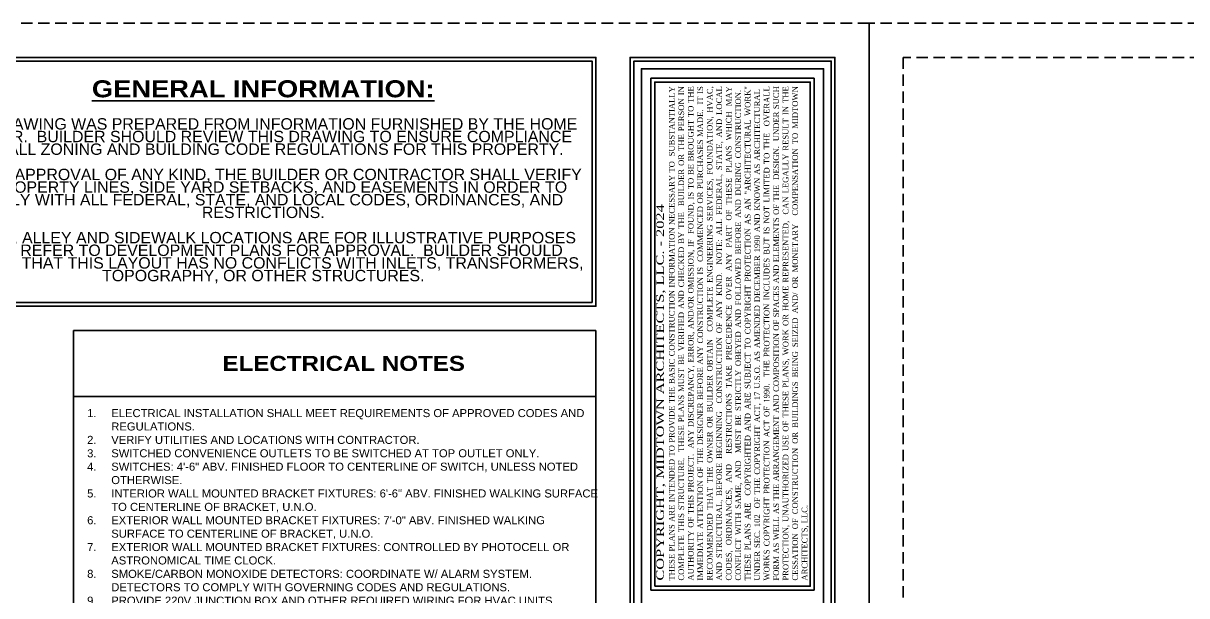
# Model space of a CAD drawing. Header units: inches. Extents: x 1062 to 6528, y -11616 to 5280.
# Drawn here: x 2818 to 3431, y -10862 to -10560 of the extents above; entities that cross this region are included whole.
import ezdxf
from ezdxf.enums import TextEntityAlignment as Align

# ---------------------------------------------------------------- set-up
doc = ezdxf.new("R2010")
doc.units = ezdxf.units.IN
doc.header["$LTSCALE"] = 24
doc.header["$MEASUREMENT"] = 0
doc.linetypes.add('HIDDEN', pattern=[0.375, 0.25, -0.125])
doc.layers.get('Defpoints').update_dxf_attribs({"color": 3, "linetype": 'HIDDEN'})
doc.layers.add('ELEC', color=1, linetype='CONTINUOUS')
doc.layers.add('TB', color=5, linetype='CONTINUOUS')
doc.styles.add('ROMANT', font='times.ttf')
doc.styles.add('ssp_BOLD', font='ariblk.ttf')
doc.styles.add('ssp_STD', font='arial.ttf')

# ---------------------------------------------------------------- blocks, each defined once
blk = doc.blocks.new('TB CAMDEN 11X17')
at = {"layer": 'Defpoints', "color": 5}
blk.add_lwpolyline([(-1632, 0), (0, 0), (0, 1056), (-1632, 1056)], close=True, dxfattribs=at)
at = {"layer": 'Defpoints', "color": 7, "linetype": 'HIDDEN'}
blk.add_lwpolyline([(-1614, 18), (-512, 18), (-512, 1038), (-1614, 1038)], close=True, dxfattribs=at)
at = {"layer": 'TB', "color": 2}
blk.add_line((-126, 18), (-126, 1038), dxfattribs=at)
at = {"layer": 'TB', "color": 6}
for points in [[(-494, 906.72), (-144, 906.72), (-144, 1038), (-494, 1038)], [(-492, 908.72), (-146, 908.72), (-146, 1036), (-492, 1036)], [(-120, 24), (-24, 24), (-24, 1032), (-120, 1032)], [(-115, 757), (-29, 757), (-29, 1027), (-115, 1027)], [(-113, 759), (-31, 759), (-31, 1025), (-113, 1025)]]:
    blk.add_lwpolyline(points, close=True, dxfattribs=at)
at = {"layer": 'TB', "color": 2}
for points in [[(-126, 18), (-18, 18), (-18, 1038), (-126, 1038)], [(-124, 20), (-20, 20), (-20, 1036), (-124, 1036)]]:
    blk.add_lwpolyline(points, close=True, dxfattribs=at)
at = {"layer": 'TB', "color": 6, "insert": (-319.37, 972.36), "char_height": 9, "width": 346.744, "attachment_point": 5, "line_spacing_factor": 0.666667, "style": 'ssp_BOLD'}
blk.add_mtext('{\\LGENERAL INFORMATION:\\P\\pxqc;\\fArial|b0|i0|c0|p34;\\H1.00001x;\\l\\P\\H0.66666x;THIS DRAWING WAS PREPARED FROM INFORMATION FURNISHED BY THE HOME BUILDER.  BUILDER SHOULD REVIEW THIS DRAWING TO ENSURE COMPLIANCE WITH ALL ZONING AND BUILDING CODE REGULATIONS FOR THIS PROPERTY.  \\P\\PBEFORE APPROVAL OF ANY KIND, THE BUILDER OR CONTRACTOR SHALL VERIFY ALL PROPERTY LINES, SIDE YARD SETBACKS, AND EASEMENTS IN ORDER TO COMPLY WITH ALL FEDERAL, STATE, AND LOCAL CODES, ORDINANCES, AND RESTRICTIONS.  \\P\\PSTREET, ALLEY AND SIDEWALK LOCATIONS ARE FOR ILLUSTRATIVE PURPOSES ONLY.  REFER TO DEVELOPMENT PLANS FOR APPROVAL.  BUILDER SHOULD CONFIRM THAT THIS LAYOUT HAS NO CONFLICTS WITH INLETS, TRANSFORMERS, TOPOGRAPHY, OR OTHER STRUCTURES. }', dxfattribs=at)
at = {"layer": 'TB', "color": 6, "insert": (-72, 762), "char_height": 3, "width": 260, "attachment_point": 4, "rotation": 90, "style": 'ROMANT'}
blk.add_mtext('\\pxqj;{\\H1.33333x;\\W1.4253;COPYRIGHT, MIDTOWN ARCHITECTS, LLC. - 2024\\P}THESE PLANS ARE INTENDED TO PROVIDE THE BASIC CONSTRUCTION INFORMATION NECESSARY TO  SUBSTANTIALLY COMPLETE THIS STRUCTURE.  THESE PLANS MUST BE VERIFIED AND CHECKED BY THE  BUILDER OR THE PERSON IN AUTHORITY OF THIS PROJECT.  ANY DISCREPANCY, ERROR, AND/OR OMISSION, IF  FOUND, IS TO BE BROUGHT TO THE IMMEDIATE ATTENTION OF THE DESIGNER BEFORE ANY CONSTRUCTION IS  COMMENCED OR PURCHASES MADE.  IT IS RECOMMENDED THAT THE OWNER OR BUILDER OBTAIN  COMPLETE ENGINEERING SERVICES, FOUNDATION, HVAC, AND STRUCTURAL, BEFORE BEGINNING  CONSTRUCTION OF ANY KIND.  NOTE: ALL FEDERAL, STATE, AND LOCAL CODES, ORDINANCES, AND  RESTRICTIONS TAKE PRECEDENCE OVER ANY PART OF THESE PLANS WHICH MAY CONFLICT WITH SAME, AND  MUST BE STRICTLY OBEYED AND FOLLOWED BEFORE AND DURING CONSTRUCTION.  THESE PLANS ARE  COPYRIGHTED AND ARE SUBJECT TO COPYRIGHT PROTECTION AS AN "ARCHITECTURAL WORK" UNDER SEC. 102  OF THE COPYRIGHT ACT, 17 U.S.O. AS AMENDED DECEMBER 1990 AND KNOWN AS ARCHITECTURAL  WORKS COPYRIGHT PROTECTION ACT OF 1990.  THE PROTECTION INCLUDES BUT IS NOT LIMITED TO THE  OVERALL FORM AS WELL AS THE ARRANGEMENT AND COMPOSITION OF SPACES AND ELEMENTS OF THE  DESIGN.  UNDER SUCH PROTECTION, UNAUTHORIZED USE OF THESE PLANS, WORK OR HOME REPRESENTED,  CAN LEGALLY RESULT IN THE CESSATION OF CONSTRUCTION OR BUILDINGS BEING SEIZED AND/ OR MONETARY  COMPENSATION TO MIDTOWN ARCHITECTS, LLC.', dxfattribs=at)
at = {"layer": 'TB', "color": 6, "style": 'ROMANT'}
for tag, p in [('S.NAME.1', (-87, 440.43)), ('S.NAME.2', (-69, 440.43)), ('S.NAME.3', (-51, 440.43))]:
    blk.add_attdef(tag, text='', height=12, rotation=90, dxfattribs=at).set_placement(p, align=Align.MIDDLE_CENTER)
for tag, p in [('SCALE', (-72, 113.5)), ('S.NUMBER', (-72, 37.5))]:
    blk.add_attdef(tag, text='', height=8, dxfattribs=at).set_placement(p, align=Align.MIDDLE_CENTER)
blk = doc.blocks.new('ELECT. LEGEND')
at = {"layer": 'ELEC', "color": 0}
for p, q in [((0, -2.56), (0, -260.25)), ((259.9, -2.56), (0, -2.56)), ((259.9, -2.56), (259.9, -260.25)), ((259.9, -35.56), (0, -35.56))]:
    blk.add_line(p, q, dxfattribs=at)
for s, insert, char_height, width, attachment_point, style in [('ELECTRICAL NOTES', (134.45, -19.06), 7.5, 268.9018, 5, 'ssp_BOLD'), ('\\pxi-3,l3,sm1,ql,t3;1.^IELECTRICAL INSTALLATION SHALL MEET REQUIREMENTS OF APPROVED CODES AND REGULATIONS.\\P2.^IVERIFY UTILITIES AND LOCATIONS WITH CONTRACTOR.\\P3.^ISWITCHED CONVENIENCE OUTLETS TO BE SWITCHED AT TOP OUTLET ONLY.\\P4.^ISWITCHES: 4\'-6" ABV. FINISHED FLOOR TO CENTERLINE OF SWITCH, UNLESS NOTED OTHERWISE.\\P5.^IINTERIOR WALL MOUNTED BRACKET FIXTURES: 6\'-6" ABV. FINISHED WALKING SURFACE TO CENTERLINE OF BRACKET, U.N.O.\\P6.^IEXTERIOR WALL MOUNTED BRACKET FIXTURES: 7\'-0" ABV. FINISHED WALKING SURFACE TO CENTERLINE OF BRACKET, U.N.O.\\P7.^IEXTERIOR WALL MOUNTED BRACKET FIXTURES: CONTROLLED BY PHOTOCELL OR ASTRONOMICAL TIME CLOCK. \\P8.^ISMOKE/CARBON MONOXIDE DETECTORS: COORDINATE W/ ALARM SYSTEM.  DETECTORS TO COMPLY WITH GOVERNING CODES AND REGULATIONS.\\P9.^IPROVIDE 220V JUNCTION BOX AND OTHER REQUIRED WIRING FOR HVAC UNITS.  VERIFY LOCATION WITH CONTRACTOR.\\P10.^IVERIFY ALL EQUIPMENT POWER REQUIREMENTS WITH THE MANUFACTURER AND/OR SUPPLIER.\\P11.^IALL EXTERIOR CONVENIENCE OUTLETS TO BE WATER PROOF AND ON A GROUND FAULT CIRCUIT.\\P12.^IALL OUTLETS SHALL BE COMBINATION TYPE AFCI AND SHALL BE TAMPER PROOF/RESISTANT.\\P13.^IFIELD VERIFY REQUIREMENTS FOR COACH LIGHT AT FRONT PORCH WITH BUILDER/OWNER\\P14.^IFIELD VERIFY REQUIREMENTS FOR EXTERIOR SECURITY AND SOUND SYSTEM WIRING WITH BUILDER/OWNER\\P15.^IFIELD VERIFY REQUIREMENT FOR SWITCHED LIGHTING AND 120 VOLT RECEPTACLE IN ATTIC WITH BUILDER/OWNER\\P16.^IDEDICATED CIRCUIT FOR MICROWAVE, WASHER, REFRIGERATOR, AND DISHWASHER REQUIRED\\P17.^IEXTRA ELECTRICAL DROP IN THE ATTIC FOR THE FRESH AIR VENTILATOR', (6.83, -41.74), 4, 254.6714, 1, 'ssp_STD')]:
    blk.add_mtext(s, dxfattribs=dict(at, insert=insert, char_height=char_height, width=width, attachment_point=attachment_point, style=style))

msp = doc.modelspace()

# ---------------------------------------------------------------- block references
at = {"layer": 'ELEC', "xscale": 1.059830054668274, "yscale": 1.059830054668274, "zscale": 1.059830054668274}
msp.add_blockref('ELECT. LEGEND', (2844.54831, -10719.28495), dxfattribs=at)
at = {"layer": 'TB'}
for p in [(3264, -11616), (4896, -11616)]:
    msp.add_blockref('TB CAMDEN 11X17', p, dxfattribs=at)

doc.saveas('drawing.dxf')
